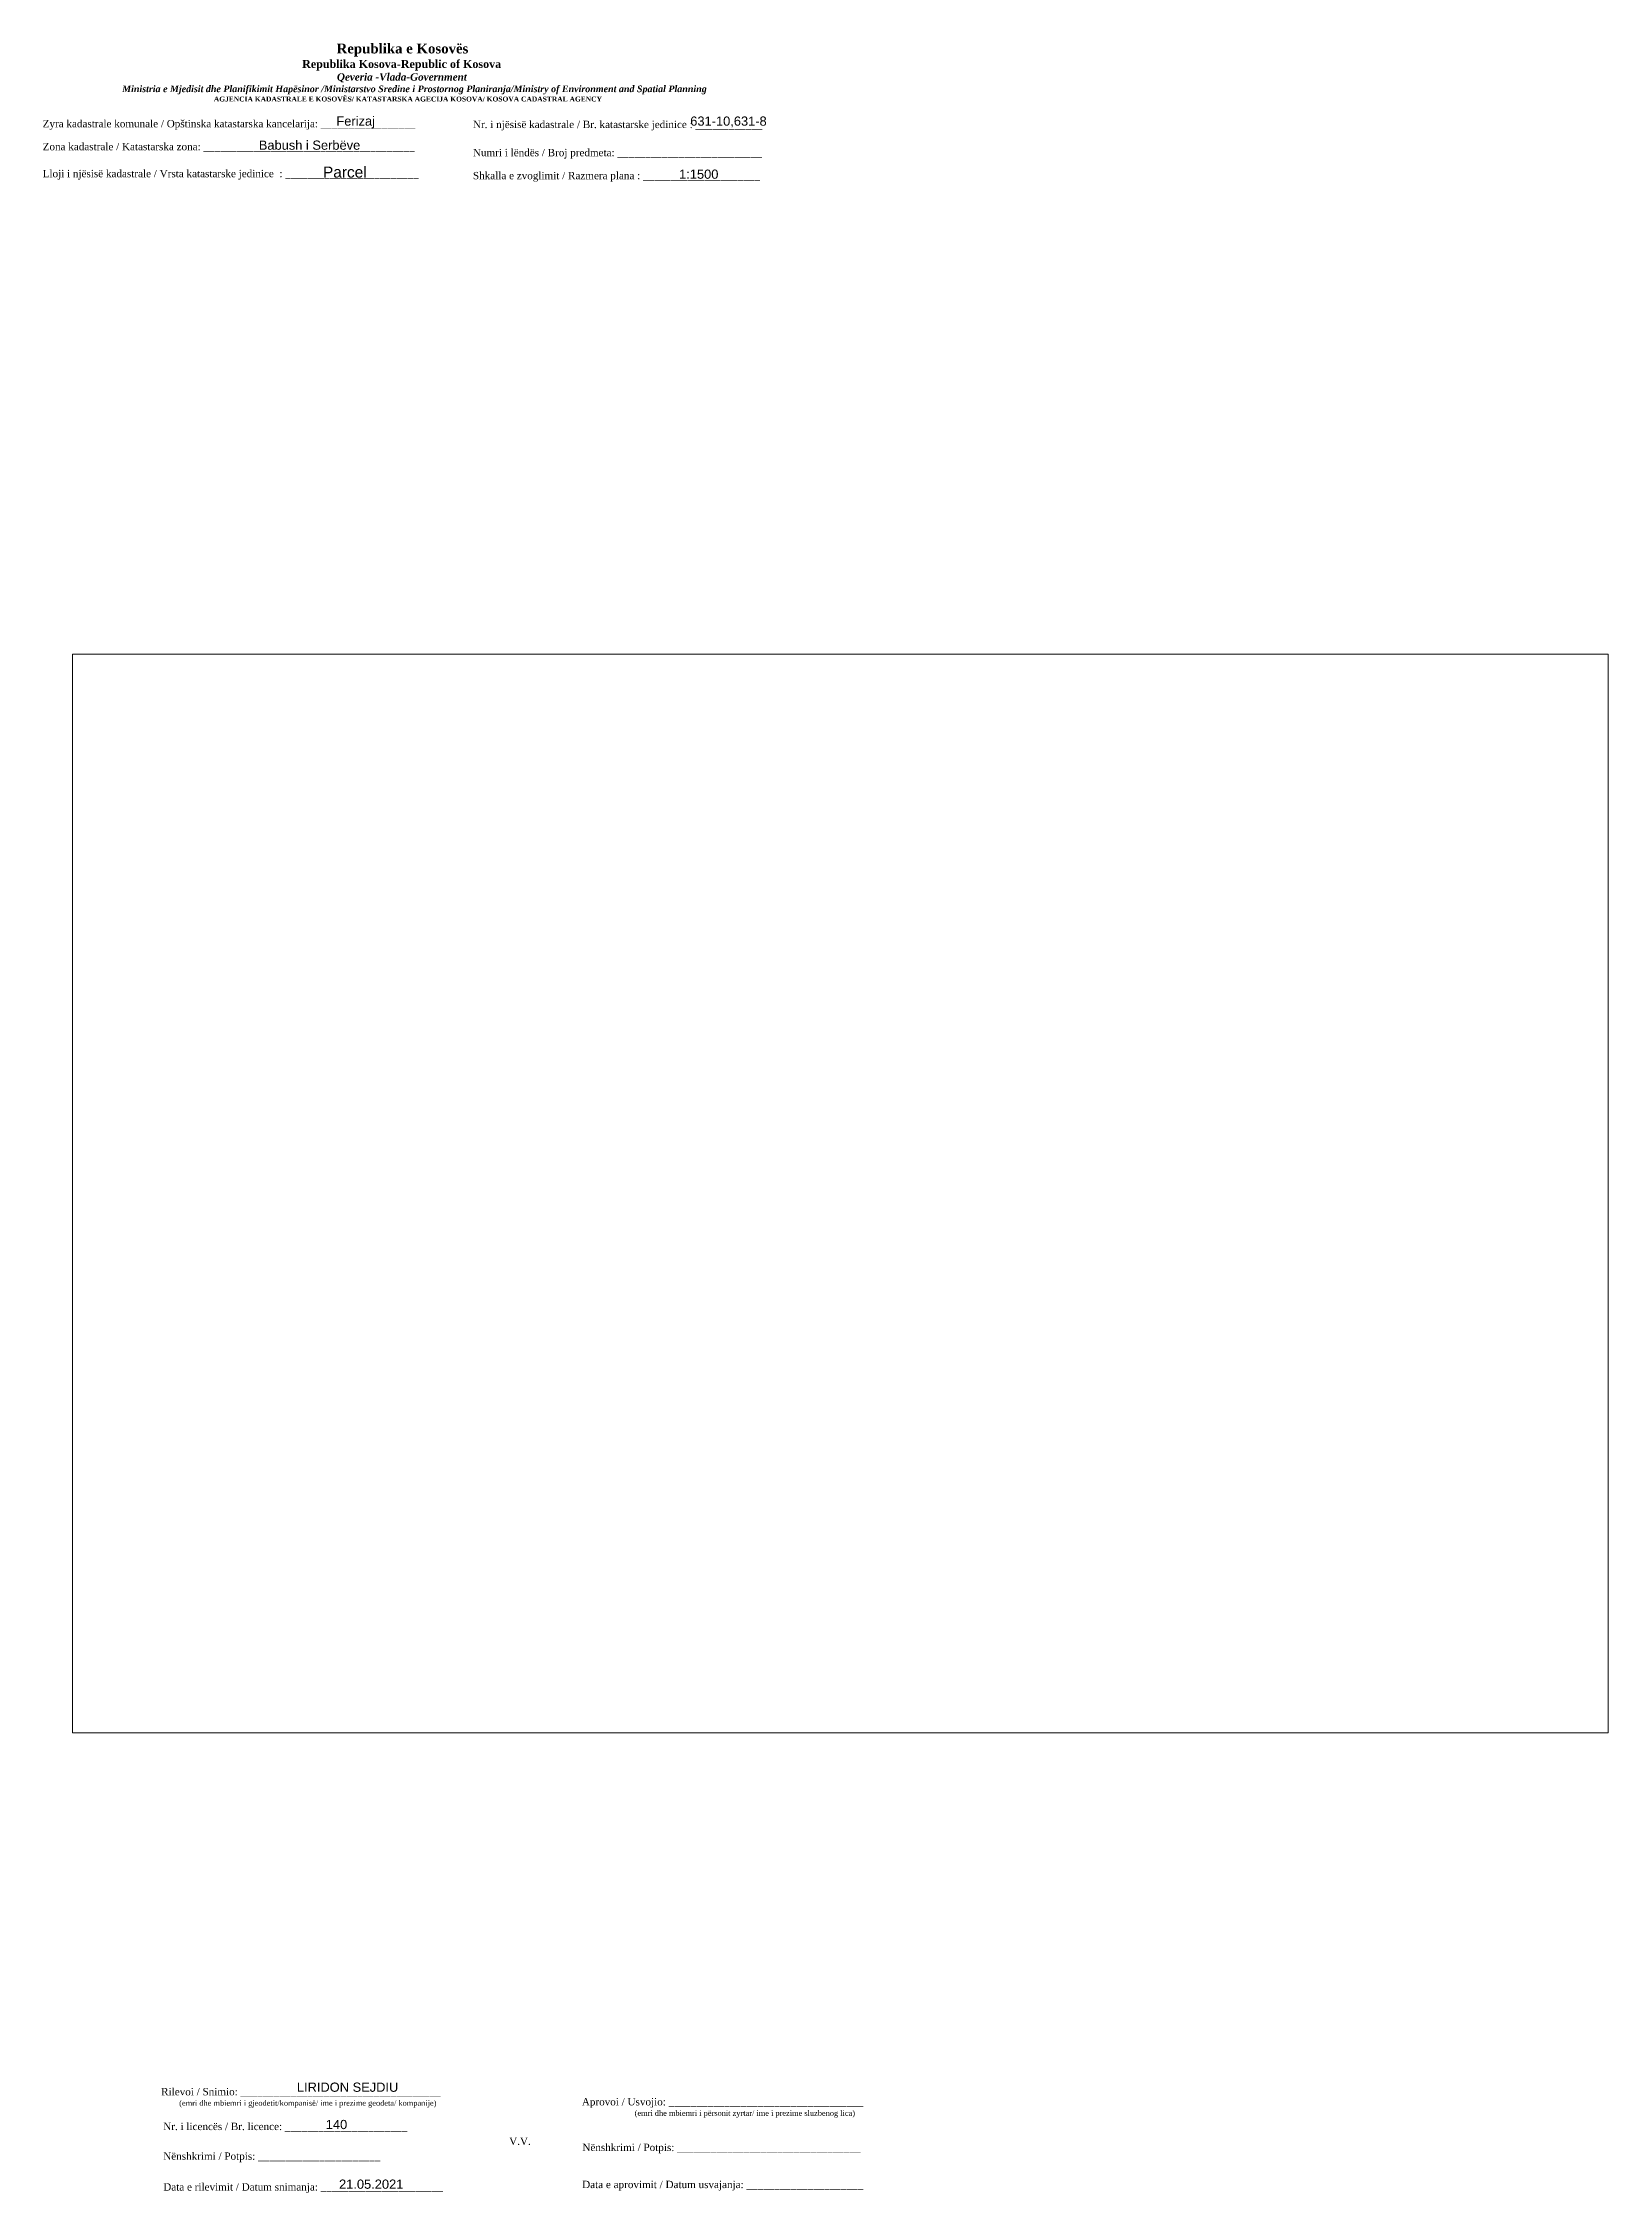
# Paper-space layout 'A3' of a CAD drawing. Header units: metres. Extents: x -7 to 418, y -123 to 461.
import ezdxf

# ---------------------------------------------------------------- set-up
doc = ezdxf.new("R2010")
doc.units = ezdxf.units.M
doc.layers.get('0').update_dxf_attribs({"lineweight": 0})
doc.layers.add('Korniza e jashtme', color=7, linetype='Continuous', lineweight=0)
doc.styles.get("Standard").update_dxf_attribs({"font": 'arial.ttf'})

psp = doc.layouts.new('A3')

# ---------------------------------------------------------------- texts
for s, p in [('631-10,631-8', (168.82, 438.81)), ('Babush i Serbëve', (51.58, 432.28)), ('1:1500', (165.79, 424.4)), ('LIRIDON SEJDIU', (61.93, -95.2)), ('140', (69.78, -105.33)), ('21.05.2021', (73.38, -121.54))]:
    psp.add_text(s, height=2.5).set_placement(p)
for s, insert, char_height, width, attachment_point in [('\\pi77.297;{\\fBook Antiqua|b1|i0|c0|p18;\\H1.333x;Republika e Kosovës\\fTimes New Roman|b1|i0|c0|p18;\\P\\pi67.927;\\fBook Antiqua|b1|i0|c0|p18;\\H0.8125x;Republika Kosova-Republic of Kosova\\fTimes New Roman|b1|i0|c0|p18;\\P\\pi77.378;\\fBook Antiqua|b1|i1|c0|p18;\\H0.9233x;Qeveria -Vlada-Government \\P\\pi13.032,l6,t23.033;\\fTimes New Roman|b1|i1|c0|p18;\\H0.9x;Ministria e Mjedisit dhe Planifikimit Hapësinor /Ministarstvo Sredine i Prostornog Planiranja/Ministry of Environment and Spatial Planning\\P\\pi43.931,l0,tz;\\fBook Antiqua|b1|i0|c0|p18;\\H0.7406x;AGJENCIA KADASTRALE E KOSOVËS/ KATASTARSKA AGECIJA KOSOVA/ KOSOVA CADASTRAL AGENCY}', (-4.58, 461.11), 2, 191.8237, 1), ('{\\fTimes New Roman|b0|i0|c0|p18;Zyra kadastrale komunale / Opštinska katastarska kancelarija: _________________}', (-7.16, 440.37), 2, 100.6873, 1), ('Ferizaj', (77.9, 439.7), 2.5, 9.9735, 5), ('{\\fTimes New Roman|b0|i0|c0|p18;Nr. i njësisë kadastrale / Br. katastarske jedinice : ____________}', (109.77, 440.17), 2, 79.9484, 1), ('{\\fTimes New Roman|b0|i0|c0|p18;Zona kadastrale / Katastarska zona: ______________________________________}', (-7.16, 434.14), 2, 100.6873, 1), ('{\\fTimes New Roman|b0|i0|c0|p18;Numri i lëndës / Broj predmeta: __________________________}', (109.77, 432.51), 2, 79.9484, 1), ('{\\fTimes New Roman|b0|i0|c0|p18;Lloji i njësisë kadastrale / Vrsta katastarske jedinice  : ________________________}', (-7.16, 426.81), 2, 100.6873, 1), ('{\\fArial|b0|i0|c0|p34;Parcel}', (74.95, 426.19), 3, 11.2939, 5), ('{\\fTimes New Roman|b0|i0|c0|p18;Shkalla e zvoglimit / Razmera plana : _____________________}', (109.77, 426.26), 2, 79.9484, 1), ('{\\fTimes New Roman|b0|i0|c0|p18;Rilevoi / Snimio: ____________________________________\\P     \\H0.75x;(emri dhe mbiemri i gjeodetit/kompanisë/ ime i prezime geodeta/ kompanije)}', (63.01, -96.83), 2, 74.7958, 5), ('{\\fTimes New Roman|b0|i0|c0|p18; Aprovoi / Usvojio: ___________________________________\\P                    \\H0.75x;(emri dhe mbiemri i përsonit zyrtar/ ime i prezime sluzbenog lica)}', (138.61, -96.9), 2, 83.344, 1), ('{\\fTimes New Roman|b0|i0|c0|p18;Nr. i licencës / Br. licence: ______________________\\P                                }', (25.61, -103.6), 2, 83.344, 1), ('{\\fTimes New Roman|b0|i0|c0|p18;V.V.                                 }', (122.55, -108.64), 2, 5.7076, 5), ('{\\fTimes New Roman|b0|i0|c0|p18; Nënshkrimi / Potpis: _________________________________}', (138.75, -109.29), 2, 83.344, 1), ('{\\fTimes New Roman|b0|i0|c0|p18;Nënshkrimi / Potpis: ______________________\\P                                 }', (25.61, -111.67), 2, 83.344, 1), ('{\\fTimes New Roman|b0|i0|c0|p18;Data e rilevimit / Datum snimanja: ______________________\\P                                 }', (25.61, -120.04), 2, 83.344, 1), ('{\\fTimes New Roman|b0|i0|c0|p18; Data e aprovimit / Datum usvajanja: _____________________}', (138.7, -119.37), 2, 83.344, 1)]:
    psp.add_mtext(s, dxfattribs=dict(insert=insert, char_height=char_height, width=width, attachment_point=attachment_point))

# ---------------------------------------------------------------- viewports
at = {"layer": 'Korniza e jashtme', "view_target_point": (370776.43, 310629.57)}
psp.add_viewport(center=(209.6, 148.75), size=(417.24, 292.9888), view_center_point=(7143141.3, 4389999.96), view_height=146.4944, dxfattribs=at)

doc.saveas('drawing.dxf')
